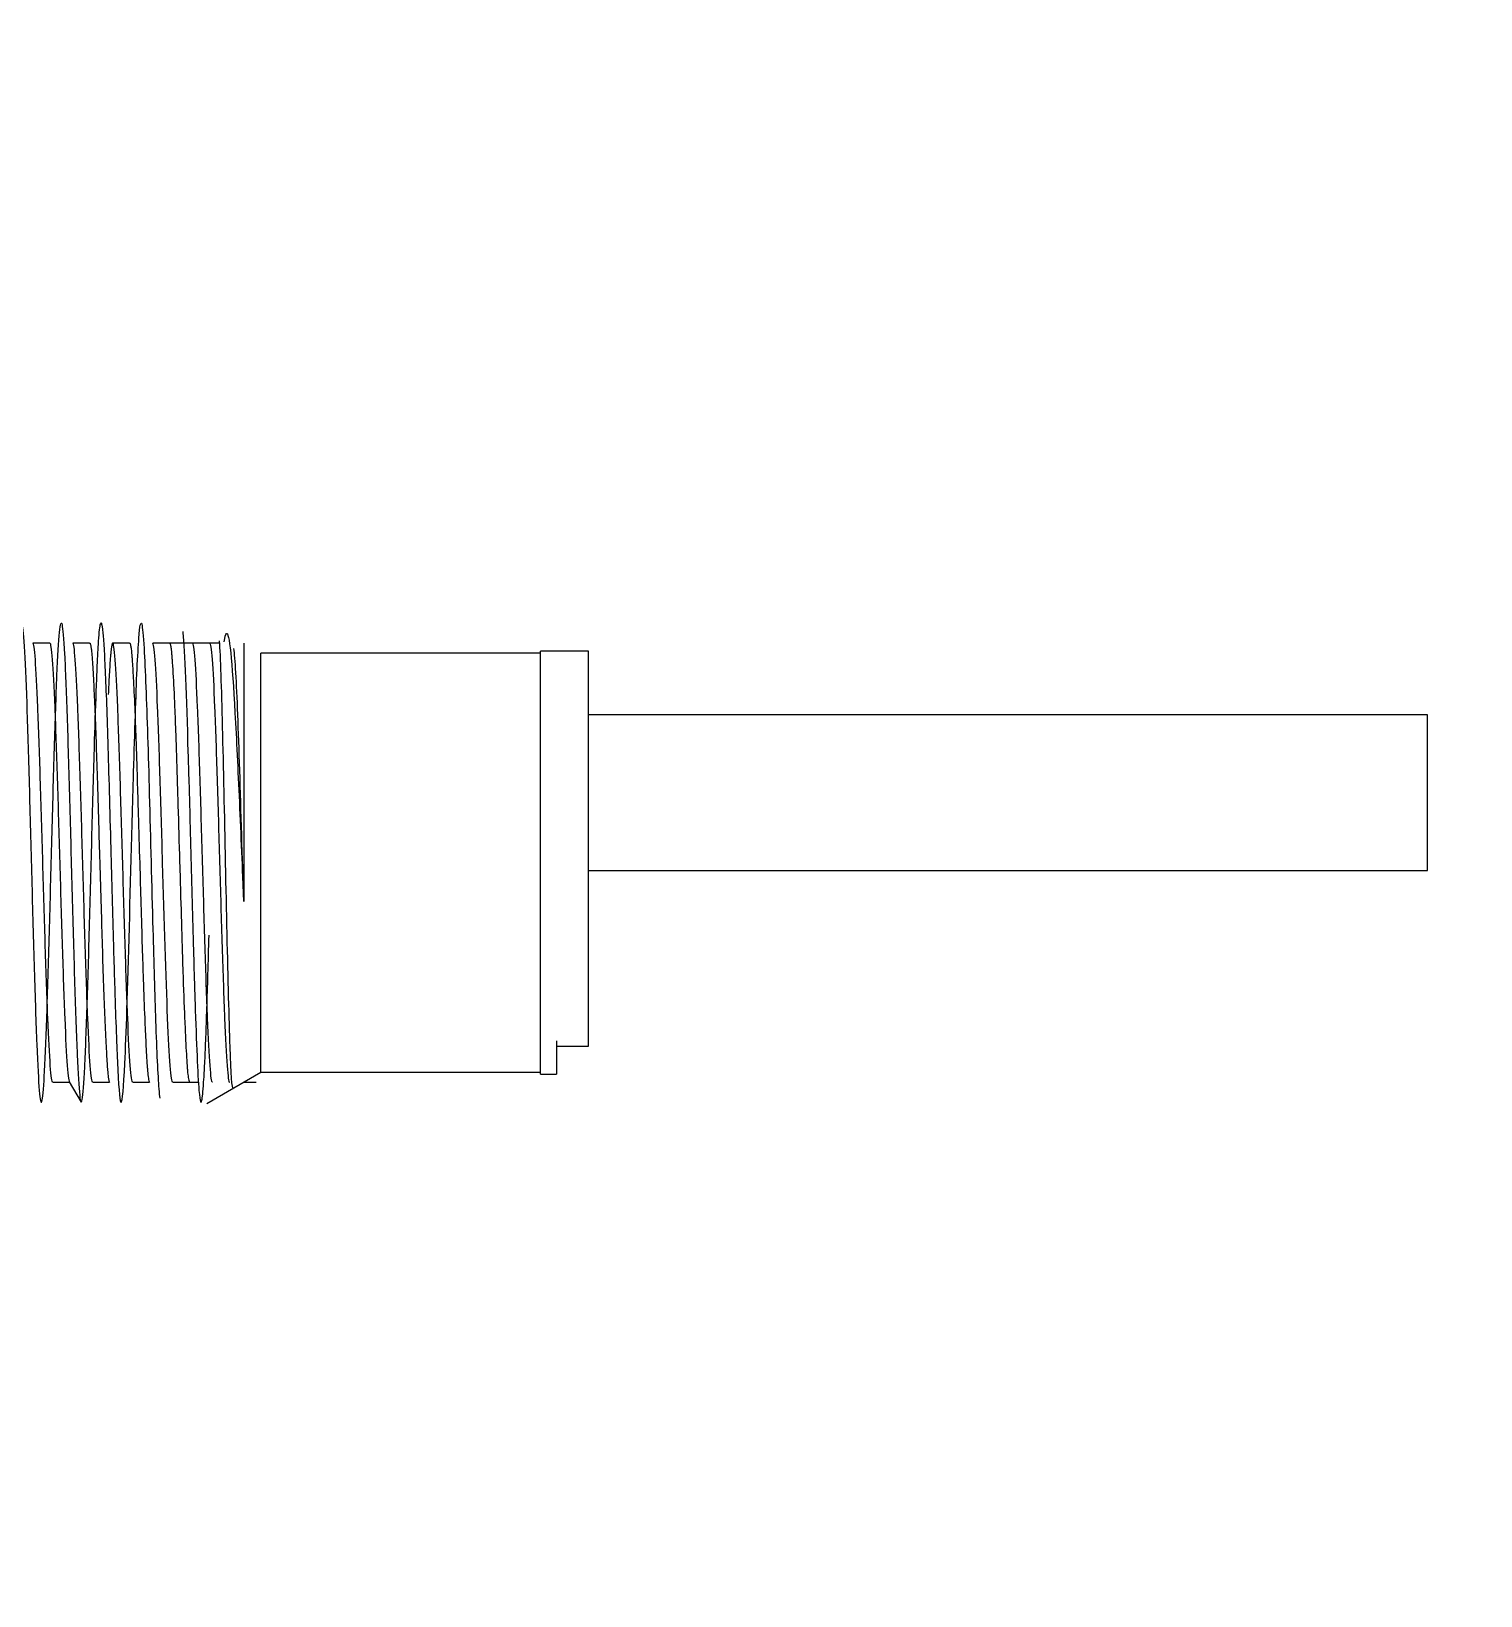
# Model space of a CAD drawing. Extents: x -681219 to -550379, y -242630 to -158199.
# Drawn here: x -574030.47 to -573994.19, y -222243.56 to -222204.38 of the extents above; entities that cross this region are included whole.
import ezdxf

# ---------------------------------------------------------------- set-up
doc = ezdxf.new("R2010")
doc.units = 0
doc.header["$LTSCALE"] = 1000
doc.linetypes.add('C2', pattern=[17, 14, -1, 1, -1])
for name, color, linetype in [('H02040010', 7, 'CONTINUOUS'), ('NEW1', 2, 'CONTINUOUS'), ('中心线', 4, 'C2')]:
    doc.layers.add(name, color=color, linetype=linetype)
doc.styles.add('ISOCP', font='isocp.shx', dxfattribs={"bigfont": 'gbcbig.shx'})
doc.dimstyles.new('STD2', dxfattribs={"dimscale": 40, "dimtxt": 2.5, "dimasz": 2.5, "dimexe": 1, "dimexo": 0.7, "dimgap": 0.7, "dimtad": 1, "dimdec": 0, "dimdsep": 46, "dimtxsty": 'ISOCP', "dimcen": 2.5, "dimadec": 1, "dimazin": 2, "dimtfac": 1, "dimtdec": 0, "dimtmove": 0, "dimatfit": 3, "dimfxl": 0, "dimarcsym": 0})

# ---------------------------------------------------------------- blocks, each defined once
blk = doc.blocks.new('fushitu')
at = {"layer": 'H02040010', "color": 7, "linetype": 'Continuous'}
for p, q in [((4932.811, 1397), (4932.389, 1397)), ((4933.811, 1397), (4933.389, 1397)), ((4934.811, 1397), (4934.389, 1397)), ((4935.811, 1397), (4935.389, 1397)), ((4937.066, 1397), (4935.811, 1397)), ((4937.667, 1397), (4937.667, 1390.527)), ((4938.1, 1386.25), (4938.1, 1396.75)), ((4945.1, 1396.75), (4938.1, 1396.75)), ((4945.1, 1386.2), (4945.1, 1396.8)), ((4946.3, 1396.8), (4945.1, 1396.8)), ((4946.3, 1387.038), (4946.3, 1396.8)), ((4967.3, 1395.2), (4946.3, 1395.2)), ((4967.3, 1391.3), (4967.3, 1395.2)), ((4946.3, 1391.3), (4967.3, 1391.3)), ((4945.5, 1387.038), (4945.5, 1386.2)), ((4946.3, 1386.904), (4946.3, 1387.038)), ((4945.5, 1386.904), (4946.3, 1386.904)), ((4936.748, 1385.47), (4938.1, 1386.25)), ((4938.1, 1386.25), (4945.1, 1386.25)), ((4945.1, 1386.2), (4945.5, 1386.2)), ((4932.889, 1386), (4933.311, 1386)), ((4933.302, 1386.01), (4933.595, 1385.503)), ((4933.889, 1386), (4934.311, 1386)), ((4934.889, 1386), (4935.311, 1386)), ((4935.889, 1386), (4936.535, 1386)), ((4937.667, 1386), (4937.976, 1386))]:
    blk.add_line(p, q, dxfattribs=at)
for points, knots in [([(4930.1, 1397.5), (4930.116, 1397.5), (4930.153, 1397.285), (4930.212, 1396.201), (4930.275, 1394.297), (4930.338, 1391.957), (4930.401, 1389.545), (4930.464, 1387.438), (4930.528, 1385.964), (4930.591, 1385.35), (4930.654, 1385.693), (4930.717, 1386.94), (4930.78, 1388.897), (4930.844, 1391.258), (4930.907, 1393.657), (4930.97, 1395.721), (4931.033, 1397.127), (4931.096, 1397.658), (4931.16, 1397.231), (4931.223, 1395.912), (4931.286, 1393.907), (4931.349, 1391.527), (4931.412, 1389.143), (4931.476, 1387.125), (4931.539, 1385.789), (4931.602, 1385.341), (4931.665, 1385.851), (4931.728, 1387.24), (4931.792, 1389.292), (4931.855, 1391.688), (4931.918, 1394.054), (4931.981, 1396.023), (4932.044, 1397.288), (4932.108, 1397.653), (4932.171, 1397.06), (4932.234, 1395.602), (4932.297, 1393.505), (4932.36, 1391.097), (4932.423, 1388.751), (4932.487, 1386.833), (4932.55, 1385.642), (4932.613, 1385.361), (4932.676, 1386.036), (4932.739, 1387.561), (4932.803, 1389.699), (4932.866, 1392.117), (4932.929, 1394.439), (4932.992, 1396.304), (4933.055, 1397.421), (4933.119, 1397.617), (4933.182, 1396.861), (4933.245, 1395.271), (4933.308, 1393.094), (4933.371, 1390.669), (4933.435, 1388.374), (4933.498, 1386.564), (4933.561, 1385.523), (4933.624, 1385.412), (4933.687, 1386.248), (4933.751, 1387.901), (4933.814, 1390.114), (4933.877, 1392.543), (4933.935, 1394.635), (4933.973, 1395.703), (4933.989, 1396.096)], [0, 0, 0, 0, 0.0125, 0.02875, 0.045, 0.06125, 0.0775, 0.09375, 0.11, 0.12625, 0.1425, 0.15875, 0.175, 0.19125, 0.2075, 0.22375, 0.24, 0.25625, 0.2725, 0.28875, 0.305, 0.32125, 0.3375, 0.35375, 0.37, 0.38625, 0.4025, 0.41875, 0.435, 0.45125, 0.4675, 0.48375, 0.5, 0.51625, 0.5325, 0.54875, 0.565, 0.58125, 0.5975, 0.61375, 0.63, 0.64625, 0.6625, 0.67875, 0.695, 0.71125, 0.7275, 0.74375, 0.76, 0.77625, 0.7925, 0.80875, 0.825, 0.84125, 0.8575, 0.87375, 0.89, 0.90625, 0.9225, 0.93875, 0.955, 0.97125, 0.9875, 1, 1, 1, 1]), ([(4933.989, 1396.096), (4933.994, 1396.254), (4934.008, 1396.584), (4934.03, 1396.982), (4934.053, 1397.299), (4934.078, 1397.489), (4934.105, 1397.524), (4934.133, 1397.378), (4934.163, 1397.023), (4934.195, 1396.429), (4934.229, 1395.596), (4934.264, 1394.536), (4934.301, 1393.267), (4934.348, 1391.533), (4934.4, 1389.562), (4934.452, 1387.868), (4934.489, 1386.877), (4934.536, 1385.851), (4934.6, 1385.173), (4934.68, 1386.08), (4934.767, 1388.314), (4934.84, 1391.247), (4934.912, 1393.792), (4934.955, 1395.241), (4934.998, 1396.403), (4935.054, 1397.366), (4935.109, 1397.658), (4935.168, 1397.028), (4935.231, 1395.672), (4935.307, 1393.225), (4935.387, 1390.004), (4935.465, 1387.278), (4935.523, 1385.997), (4935.559, 1385.655), (4935.567, 1385.599)], [0, 0, 0, 0, 0.0073712, 0.0153113, 0.023814, 0.0328834, 0.0425343, 0.052761, 0.0635461, 0.0748948, 0.0868263, 0.0993198, 0.1123665, 0.125997, 0.1492356, 0.1674819, 0.1806669, 0.1887788, 0.2195081, 0.2510718, 0.2699642, 0.3129542, 0.3286701, 0.3443864, 0.3601022, 0.3758185, 0.4015459, 0.4224368, 0.4384992, 0.4686196, 0.5007413, 0.5255418, 0.5545969, 0.5632043, 0.5632043, 0.5632043, 0.5632043]), ([(4936.141, 1397.293), (4936.142, 1397.282), (4936.185, 1396.829), (4936.244, 1395.274), (4936.318, 1392.728), (4936.36, 1391.058), (4936.399, 1389.614), (4936.429, 1388.61), (4936.477, 1387.11), (4936.539, 1385.584), (4936.606, 1385.408), (4936.647, 1385.748), (4936.671, 1386.067), (4936.696, 1386.523), (4936.721, 1387.115), (4936.746, 1387.845), (4936.773, 1388.702), (4936.791, 1389.351), (4936.801, 1389.68)], [0.7658438, 0.7658438, 0.7658438, 0.7658438, 0.7669643, 0.81187, 0.8275859, 0.8433022, 0.8590179, 0.8692248, 0.8747693, 0.9101134, 0.9370128, 0.9449779, 0.9532813, 0.9619358, 0.9709411, 0.9802863, 0.9899667, 1, 1, 1, 1]), ([(4937.179, 1397.034), (4937.197, 1397.152), (4937.215, 1397.222), (4937.305, 1397.31), (4937.377, 1396.545), (4937.485, 1394.597), (4937.522, 1393.828), (4937.594, 1392.2), (4937.63, 1391.342), (4937.667, 1390.527)], [0.437413, 0.437413, 0.437413, 0.437413, 0.5, 0.5, 0.75, 0.75, 0.875, 0.875, 1, 1, 1, 1]), ([(4932.889, 1386), (4932.868, 1386), (4932.847, 1386.143), (4932.805, 1386.695), (4932.784, 1387.102), (4932.743, 1388.12), (4932.722, 1388.73), (4932.68, 1390.06), (4932.659, 1390.78), (4932.618, 1392.22), (4932.597, 1392.94), (4932.555, 1394.27), (4932.534, 1394.88), (4932.493, 1395.898), (4932.472, 1396.306), (4932.43, 1396.856), (4932.409, 1397), (4932.389, 1397)], [0, 0, 0, 0, 0.125, 0.125, 0.25, 0.25, 0.375, 0.375, 0.5, 0.5, 0.625, 0.625, 0.75, 0.75, 0.875, 0.875, 1, 1, 1, 1]), ([(4932.811, 1397), (4932.832, 1397), (4932.853, 1396.856), (4932.895, 1396.306), (4932.916, 1395.898), (4932.957, 1394.88), (4932.978, 1394.27), (4933.02, 1392.94), (4933.041, 1392.22), (4933.082, 1390.78), (4933.103, 1390.061), (4933.145, 1388.73), (4933.166, 1388.12), (4933.207, 1387.102), (4933.228, 1386.694), (4933.27, 1386.143), (4933.291, 1386), (4933.311, 1386)], [0, 0, 0, 0, 0.125, 0.125, 0.25, 0.25, 0.375, 0.375, 0.5, 0.5, 0.625, 0.625, 0.75, 0.75, 0.875, 0.875, 1, 1, 1, 1]), ([(4933.889, 1386), (4933.868, 1386), (4933.847, 1386.143), (4933.805, 1386.694), (4933.784, 1387.102), (4933.743, 1388.12), (4933.722, 1388.73), (4933.68, 1390.061), (4933.659, 1390.78), (4933.618, 1392.22), (4933.597, 1392.94), (4933.555, 1394.27), (4933.534, 1394.88), (4933.493, 1395.898), (4933.472, 1396.306), (4933.43, 1396.856), (4933.409, 1397), (4933.389, 1397)], [0, 0, 0, 0, 0.125, 0.125, 0.25, 0.25, 0.375, 0.375, 0.5, 0.5, 0.625, 0.625, 0.75, 0.75, 0.875, 0.875, 1, 1, 1, 1]), ([(4933.811, 1397), (4933.815, 1396.998), (4933.82, 1396.996), (4933.827, 1396.98), (4933.834, 1396.955), (4933.841, 1396.921), (4933.847, 1396.88), (4933.853, 1396.832), (4933.859, 1396.778), (4933.865, 1396.718), (4933.87, 1396.653), (4933.884, 1396.466), (4933.906, 1396.093), (4933.938, 1395.391), (4933.97, 1394.575), (4934.001, 1393.592), (4934.031, 1392.566), (4934.063, 1391.468), (4934.096, 1390.421), (4934.126, 1389.369), (4934.155, 1388.419), (4934.188, 1387.57), (4934.221, 1386.892), (4934.245, 1386.483), (4934.262, 1386.26), (4934.275, 1386.14), (4934.287, 1386.058), (4934.3, 1386.009), (4934.309, 1386.004), (4934.311, 1386)], [0, 0, 0, 0, 0.013994, 0.027657, 0.040986, 0.053979, 0.066635, 0.07895, 0.090924, 0.102554, 0.113839, 0.124779, 0.191886, 0.249485, 0.314211, 0.373748, 0.442161, 0.49896, 0.56453, 0.623835, 0.689022, 0.750243, 0.814507, 0.874695, 0.900834, 0.926417, 0.951459, 0.975983, 1, 1, 1, 1]), ([(4934.389, 1397), (4934.385, 1396.998), (4934.381, 1396.997), (4934.375, 1396.982), (4934.369, 1396.961), (4934.363, 1396.934), (4934.358, 1396.902), (4934.353, 1396.868), (4934.349, 1396.832), (4934.345, 1396.796), (4934.341, 1396.76), (4934.338, 1396.727), (4934.335, 1396.696), (4934.328, 1396.613), (4934.316, 1396.464), (4934.301, 1396.223), (4934.288, 1395.975), (4934.28, 1395.796), (4934.278, 1395.713)], [0, 0, 0, 0, 0.062239, 0.120748, 0.175529, 0.226588, 0.27393, 0.317561, 0.357487, 0.393712, 0.426238, 0.455065, 0.480194, 0.501624, 0.646346, 0.777696, 0.895599, 1, 1, 1, 1]), ([(4934.889, 1386), (4934.868, 1386), (4934.847, 1386.147), (4934.805, 1386.696), (4934.784, 1387.101), (4934.742, 1388.121), (4934.722, 1388.732), (4934.69, 1389.728), (4934.68, 1390.074), (4934.659, 1390.779), (4934.628, 1391.859), (4934.596, 1392.94), (4934.554, 1394.27), (4934.534, 1394.878), (4934.492, 1395.897), (4934.471, 1396.308), (4934.429, 1396.857), (4934.408, 1396.998), (4934.389, 1397)], [0, 0, 0, 0, 0.125, 0.125, 0.25, 0.25, 0.375, 0.375, 0.4375, 0.4375, 0.5, 0.625, 0.625, 0.75, 0.75, 0.875, 0.875, 1, 1, 1, 1]), ([(4934.811, 1397), (4934.815, 1396.998), (4934.82, 1396.996), (4934.827, 1396.98), (4934.834, 1396.955), (4934.841, 1396.919), (4934.848, 1396.873), (4934.855, 1396.816), (4934.862, 1396.747), (4934.869, 1396.668), (4934.882, 1396.49), (4934.904, 1396.117), (4934.937, 1395.445), (4934.97, 1394.578), (4934.998, 1393.665), (4935.029, 1392.611), (4935.062, 1391.55), (4935.095, 1390.423), (4935.123, 1389.438), (4935.154, 1388.468), (4935.186, 1387.648), (4935.219, 1386.922), (4935.241, 1386.53), (4935.257, 1386.317), (4935.266, 1386.22), (4935.276, 1386.132), (4935.287, 1386.061), (4935.3, 1386.011), (4935.309, 1386.004), (4935.311, 1386)], [0, 0, 0, 0, 0.013433, 0.027011, 0.040731, 0.054591, 0.06859, 0.082724, 0.096991, 0.111388, 0.125914, 0.182249, 0.250798, 0.309482, 0.376927, 0.429544, 0.500902, 0.560847, 0.625409, 0.678299, 0.74974, 0.806287, 0.874248, 0.890133, 0.908037, 0.927965, 0.949925, 0.973933, 1, 1, 1, 1]), ([(4935.889, 1386), (4935.878, 1385.999), (4935.867, 1386.034), (4935.846, 1386.175), (4935.815, 1386.494), (4935.784, 1387.102), (4935.721, 1388.626), (4935.679, 1390.061), (4935.617, 1392.219), (4935.585, 1393.299), (4935.554, 1394.258), (4935.533, 1394.856), (4935.523, 1395.135), (4935.492, 1395.897), (4935.471, 1396.305), (4935.429, 1396.86), (4935.408, 1397), (4935.389, 1397)], [0, 0, 0, 0, 0.0625, 0.0625, 0.125, 0.25, 0.25, 0.5, 0.5, 0.625, 0.6875, 0.6875, 0.75, 0.75, 0.875, 0.875, 1, 1, 1, 1]), ([(4935.811, 1397), (4935.816, 1396.998), (4935.82, 1396.996), (4935.827, 1396.982), (4935.834, 1396.957), (4935.841, 1396.918), (4935.849, 1396.864), (4935.857, 1396.792), (4935.865, 1396.701), (4935.878, 1396.535), (4935.902, 1396.17), (4935.934, 1395.535), (4935.968, 1394.638), (4935.994, 1393.789), (4936.027, 1392.717), (4936.058, 1391.697), (4936.093, 1390.5), (4936.118, 1389.573), (4936.152, 1388.533), (4936.183, 1387.724), (4936.218, 1386.938), (4936.238, 1386.566), (4936.253, 1386.369), (4936.258, 1386.308), (4936.265, 1386.233), (4936.274, 1386.15), (4936.286, 1386.074), (4936.299, 1386.014), (4936.309, 1386.006), (4936.311, 1386)], [0, 0, 0, 0, 0.012321, 0.025571, 0.039748, 0.054851, 0.070874, 0.087815, 0.105667, 0.124428, 0.16939, 0.249052, 0.302118, 0.373695, 0.416472, 0.499114, 0.550143, 0.624659, 0.664715, 0.750756, 0.799733, 0.875148, 0.881158, 0.891105, 0.904986, 0.922805, 0.944571, 0.970299, 1, 1, 1, 1]), ([(4936.889, 1386), (4936.866, 1386.001), (4936.846, 1386.14), (4936.804, 1386.693), (4936.773, 1387.308), (4936.742, 1388.145), (4936.721, 1388.742), (4936.71, 1389.062), (4936.679, 1390.061), (4936.659, 1390.781), (4936.617, 1392.221), (4936.596, 1392.939), (4936.555, 1394.269), (4936.534, 1394.882), (4936.492, 1395.899), (4936.471, 1396.303), (4936.43, 1396.856), (4936.409, 1397.002), (4936.389, 1397)], [0, 0, 0, 0, 0.125, 0.125, 0.25, 0.3125, 0.3125, 0.375, 0.375, 0.5, 0.5, 0.625, 0.625, 0.75, 0.75, 0.875, 0.875, 1, 1, 1, 1]), ([(4936.811, 1397), (4936.835, 1396.997), (4936.855, 1396.858), (4936.897, 1396.311), (4936.918, 1395.899), (4936.96, 1394.877), (4936.98, 1394.269), (4937.022, 1392.941), (4937.043, 1392.221), (4937.085, 1390.779), (4937.105, 1390.058), (4937.147, 1388.728), (4937.168, 1388.121), (4937.21, 1387.103), (4937.231, 1386.691), (4937.272, 1386.138), (4937.293, 1386.001), (4937.311, 1386)], [0, 0, 0, 0, 0.125, 0.125, 0.25, 0.25, 0.375, 0.375, 0.5, 0.5, 0.625, 0.625, 0.75, 0.75, 0.875, 0.875, 1, 1, 1, 1]), ([(4937.4, 1385.846), (4937.378, 1385.832), (4937.353, 1386.197), (4937.303, 1387.58), (4937.277, 1388.578), (4937.227, 1390.854), (4937.202, 1392.121), (4937.152, 1394.43), (4937.127, 1395.469), (4937.089, 1396.571), (4937.077, 1396.857), (4937.064, 1397.053)], [0, 0, 0, 0, 0.125, 0.125, 0.25, 0.25, 0.375, 0.375, 0.5, 0.5, 0.5625339, 0.5625339, 0.5625339, 0.5625339]), ([(4937.667, 1390.527), (4937.634, 1391.631), (4937.601, 1392.793), (4937.536, 1394.825), (4937.504, 1395.697), (4937.455, 1396.537), (4937.439, 1396.742), (4937.423, 1396.866)], [0, 0, 0, 0, 0.125, 0.125, 0.25, 0.25, 0.3124952, 0.3124952, 0.3124952, 0.3124952])]:
    blk.add_open_spline(points, degree=3, knots=knots, dxfattribs=at)

msp = doc.modelspace()

# ---------------------------------------------------------------- block references
at = {"layer": '中心线'}
msp.add_blockref('fushitu', (-578962.82, -223616.6983), dxfattribs=at)

# ---------------------------------------------------------------- leaders
at = {"layer": 'NEW1', "color": 2}
msp.add_leader([(-573997.4706, -222743.3161), (-572530.3248, -221787.3675)], dimstyle='STD2', override={"dimgap": 0.7, "dimtad": 0}, dxfattribs=at)

doc.saveas('drawing.dxf')
